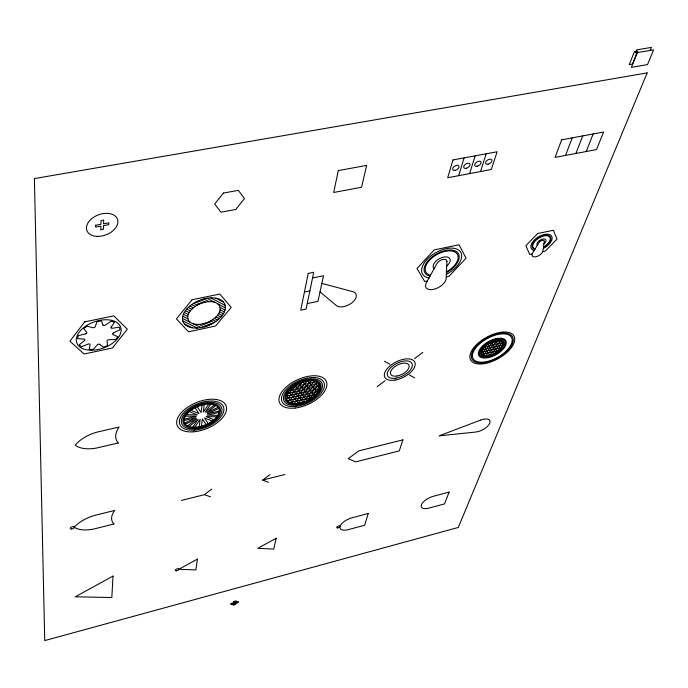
<?xml version="1.0" encoding="UTF-8"?>
<svg xmlns="http://www.w3.org/2000/svg" width="688" height="688" viewBox="0 0 688 688"><rect width="100%" height="100%" fill="white"/><g stroke="black" fill="none" stroke-linecap="round" stroke-linejoin="round"><path stroke-width="1.03" d="M199.228 426.698L200.174 419.405L194.73 427.222M202.023 405.094L201.051 412.585L197.293 406.737M201.412 426.19L202.367 418.897L206.047 424.565M204.25 404.578L203.261 412.069L208.817 404.088M233.301 603.978L233.533 602.8M458.698 175.664L464.09 157.887M469.629 173.6L475.159 155.841M480.508 171.536L486.175 153.794M565.527 155.445L572.201 137.858M575.908 153.476L582.71 135.906M586.236 151.523L593.159 133.971M637.346 52.58L631.395 67.355L647.503 64.603L653.6 49.863L635.471 52.864L636.667 49.871L651.45 47.412L650.22 50.396M111.155 327.153L114.457 322.328L111.189 321.176L105.29 325.14A1.548 0.929 -20 0 1 103.045 325.08M192.769 427.188L198.204 419.37L189.071 426.517M210.795 404.14L205.239 412.121L214.484 404.871M296.674 384.661L286.113 396.168L319.782 388.299M286.483 399.78L302.858 381.978L314.519 395.901M288.246 401.852L307.596 380.86M290.783 403.056L311.526 380.61M293.948 403.572L314.803 381.049M297.655 403.443A18.198 9.494 -24.8 0 0 319.619 384.747A18.198 9.494 -24.8 0 0 291.652 388.118A18.198 9.494 -24.8 0 0 297.655 403.443L317.435 382.175M302.161 402.514L319.301 384.102M307.828 400.304L319.954 387.31M482.555 349.177L487.56 344.206M481.626 353.348L493.975 341.102M483.088 355.128L497.949 340.414M485.633 355.834L500.847 340.792M489.159 355.55L502.722 342.177M494.182 353.787L503.031 345.075L500.735 340.758M84.426 340.569L79.24 344.826L81.382 346.778L88.262 344.06A1.531 0.903 -19.4 0 1 90.076 344.654L89.234 349.332L93.267 349.418L97.318 344.826A1.522 0.894 -19.7 0 1 99.691 344.318M187.626 425.941L196.759 418.777L185.287 424.178M215.912 405.481L206.675 412.714L218.165 407.305M181.391 500.434L204.388 494.681L211.698 489.134M377.144 386.69L385.117 380.705M414.606 358.577L422.767 352.445M268.466 482.262L262.687 480.078L270.049 474.565M113.443 332.958L119.97 329.741L119.359 327.118L112.282 328.279A1.539 0.92 -20.2 0 1 111.138 327.187M184.59 423.137L196.071 417.719L183.988 420.531M218.827 408.371L207.355 413.78L219.326 411.003M233.593 602.705L236.01 602.043M85.493 333.861L78.32 335.675L77.512 338.625L84.065 339.115A1.539 0.912 -19.3 0 1 84.469 340.543M262.687 480.078L284.849 474.522M287.128 400.803L316.532 393.932M289.682 402.652L312.877 397.217M296.072 403.572L305.412 401.379M484.352 346.872L502.919 342.564M287.145 393.398L319.92 385.796M482.236 349.728L503.074 344.886M184.143 419.173L196.235 416.36L185.39 416.12M219.128 412.353L207.165 415.139L217.804 415.389M481.497 352.265L501.844 347.526M286.079 398.593L318.699 390.99M482.245 354.432L499.161 350.484M300.579 382.795L310.082 380.602M292.959 387.069L316.48 381.642M488.635 343.501L500.649 340.723M289.287 390.414L318.957 383.551M427.368 280.928L424.668 281.504L416.997 268.501L434.214 249.899L459.042 244.782L466.077 258.215L448.92 276.344L446.237 276.911M532.168 253.906L529.726 254.431L525.838 245.702L537.698 233.507L553.401 230.256L557.013 239.166L545.197 251.154L542.763 251.662M307.235 303.606L317.976 301.327L323.506 275.733L312.55 278.004M304.414 292.082L309.867 290.938M186.388 414.658L197.241 414.907L189.32 411.622M216.789 416.825L206.159 416.584L213.873 419.8M321.855 283.387L353.357 291.832A11.541 6.45 -26.9 0 1 351.886 302.806A11.541 6.45 -26.9 0 1 336.14 305.395L320.023 291.832M204.388 494.681L210.545 496.822M212.205 421.099L204.474 417.9L208.12 423.584M191.006 410.289L198.935 413.583L195.16 407.743M184.427 323.971L192.279 327.806M182.44 318.449L190.344 322.337M193.311 323.79L201.059 327.608M182.741 320.875L197.353 328.038M182.716 316.291L187.953 318.879M199.116 324.392L204.207 326.903M183.352 314.304L187.798 316.514M184.272 312.455L188.288 314.459M205.643 323.102L209.522 325.028M202.702 323.902L206.993 326.035M185.407 310.709L189.166 312.593M208.215 322.113L211.835 323.919M186.74 309.05L190.344 310.864M210.502 320.978L213.959 322.715M188.245 307.484L191.771 309.256M212.549 319.731L215.929 321.434M189.922 305.997L193.414 307.76M214.389 318.372L217.735 320.066M191.763 304.586L195.28 306.375M216.023 316.91L219.395 318.621M193.775 303.262L197.37 305.094M217.442 315.336L220.891 317.091M195.96 302.023L199.701 303.941M218.638 313.633L222.233 315.474M198.333 300.88L202.324 302.935M219.549 311.793L223.385 313.762M200.93 299.856L205.325 302.127M220.083 309.746L224.34 311.939M203.786 298.97L208.971 301.654M219.997 307.373L225.036 309.978M207.011 298.265L214.802 302.324M217.735 303.847L225.38 307.828M210.795 297.87L225.182 305.386M215.92 298.179L223.643 302.23M384.463 361.243L389.941 364.262M409.446 375.012L414.649 377.875M99.717 344.335L103.527 347.234L107.595 345.436L107.018 341.093A1.522 0.894 -20 0 1 108.867 339.726L115.61 339.545L117.872 336.69L112.927 334.583A1.522 0.903 -20.2 0 1 113.4 332.983M286.26 395.566L293.294 403.521M288.375 391.532L298.678 403.288M291.334 388.393L303.27 402.162M294.748 385.813L307.398 400.511M298.575 383.68L311.131 398.429M307.45 380.868L317.469 392.822M312.902 380.688L319.636 388.832M481.91 350.407L484.954 355.756M484.619 346.606L489.589 355.464M487.981 343.914L493.606 354.053M491.714 341.919L497.243 351.981M495.859 340.637L500.486 349.212M103.028 325.046L101.446 320.857L97.042 321.769L95.176 326.697A1.548 0.929 -19.6 0 1 92.897 327.712L87.092 326.155L83.669 328.701L86.765 332.235A1.548 0.929 -19.4 0 1 85.544 333.843M434.119 268.681A9.391 5.134 -29.5 0 1 437.31 260.03A9.391 5.134 -29.5 0 1 448.817 257.613A9.391 5.134 -29.5 0 1 446.718 266.032M430.49 275.26A18.094 9.899 -29.5 0 1 431.686 258.181A18.094 9.899 -29.5 0 1 456.325 252.969A18.094 9.899 -29.5 0 1 446.46 271.88M430.017 276.129A19.324 10.569 -29.5 0 1 430.903 257.914A19.324 10.569 -29.5 0 1 457.374 252.307A19.324 10.569 -29.5 0 1 446.426 272.646M428.985 277.995A21.99 12.031 -29.5 0 1 429.2 257.329A21.99 12.031 -29.5 0 1 459.653 250.862A21.99 12.031 -29.5 0 1 446.357 274.306M534.198 250.423A11.928 6.235 -31.6 0 1 535.41 239.097A11.928 6.235 -31.6 0 1 551.355 235.735A11.928 6.235 -31.6 0 1 543.314 248.497M534.834 249.4A10.483 5.478 -31.6 0 1 536.253 239.424A10.483 5.478 -31.6 0 1 550.116 236.5A10.483 5.478 -31.6 0 1 543.434 247.585M535.118 248.927A9.83 5.134 -31.6 0 1 536.631 239.57A9.83 5.134 -31.6 0 1 549.557 236.844A9.83 5.134 -31.6 0 1 543.494 247.164M537.337 245.324A5.091 2.657 -31.6 0 1 539.418 240.602A5.091 2.657 -31.6 0 1 545.438 239.338A5.091 2.657 -31.6 0 1 543.924 243.939M95.684 225.243L95.632 227.083L100.895 226.103L100.783 229.818L103.372 229.336L103.492 225.621L108.73 224.649L108.799 222.817L103.553 223.789L103.664 220.04L101.067 220.521L100.955 224.262L95.684 225.243M446.916 261.526L446.168 278.468A11.318 6.115 -29.1 0 1 433.552 289.356A11.318 6.115 -29.1 0 1 426.405 282.682L436.897 263.624A5.753 3.148 -29.5 0 1 442.866 259.522A5.753 3.148 -29.5 0 1 446.916 261.526M113.004 576.071L111.826 597.537L75.319 596.788L113.004 576.071M544.26 241.462L543.004 250.802A6.166 3.208 -31.3 0 1 535.926 256.77A6.166 3.208 -31.3 0 1 532.624 252.995L539.031 242.554A3.105 1.625 -31.6 0 1 542.29 240.336A3.105 1.625 -31.6 0 1 544.26 241.462M197.43 559.112L195.856 569.905L178.854 569.268L197.43 559.112M231.108 603.471L230.884 604.649L238.22 602.611L238.452 601.432L231.108 603.471M233.825 601.527L233.103 605.216L235.52 604.546L236.242 600.856L233.825 601.527M308.215 273.411L300.742 310.185L306.108 309.041L313.737 272.276L308.215 273.411M338.281 170.598L333.68 192.485L361.578 187.248L366.618 165.412L338.281 170.598M276.18 538.274L273.721 549.119L257.785 548.293L276.18 538.274M452.962 159.951L447.699 177.745L491.327 169.489L497.123 151.764L452.962 159.951M368.304 513.48L364.58 525.271L347.414 529.855A11.369 4.997 -24.5 0 1 340.061 526.389A11.369 4.997 -24.5 0 1 350.949 518.073L368.304 513.48M402.893 439.864L399.289 450.889L355.644 461.872L348.214 458.655L358.818 450.855L402.893 439.864M561.649 139.81L555.087 157.414L596.522 149.571L603.557 132.044L561.649 139.81M449.135 492.101L444.508 503.926L427.979 508.346A11.171 4.807 -26 0 1 421.426 504.768A11.171 4.807 -26 0 1 432.425 496.521L449.135 492.101M634.431 51.643L629.236 64.62L632.478 64.07L637.707 51.093L634.431 51.643M647.176 72.885L458.285 527.455L44.746 640.588L34.4 178.588L647.176 72.885M84.71 321.855L69.918 341.205L84.117 354.019L112.436 347.99L127.349 329.174L113.83 315.861L84.71 321.855M223.385 193.07L214.716 204.095L221.003 212.214L235.76 209.453L244.438 198.591L238.358 190.335L223.385 193.07M192.029 299.762L176.429 318.888L188.538 331.788L215.576 326.026L231.228 307.416L219.799 294.043L192.029 299.762M480.327 420.187L439.073 435.891L475.649 432.047A10.69 4.868 -27.6 0 0 489.753 423.163A10.69 4.868 -27.6 0 0 480.327 420.187M113.959 523.955L94.17 528.943A26.385 13.038 -19.4 0 1 74.278 527.266A26.024 12.668 -19.4 0 1 94.609 515.432L114.672 510.436A30.917 15.145 -20.5 0 0 113.95 523.955M118.25 442.969L96.784 447.991A28.586 15.446 -19.6 0 1 75.216 445.162A28.165 14.964 -19.5 0 1 97.3 432.064L119.093 427.033A33.454 17.879 -20.8 0 0 118.241 442.969M71.492 528.96A2.107 1.032 -18.9 0 0 74.261 527.12A2.107 1.032 -18.9 0 0 71.019 527.24A2.107 1.032 -18.9 0 0 71.492 528.96M176.412 570.773A1.892 0.851 -21.1 0 0 178.837 569.079A1.892 0.851 -21.1 0 0 175.956 569.372A1.892 0.851 -21.1 0 0 176.412 570.773M337.851 527.868A1.806 0.8 -24.3 0 0 340.044 526.122A1.806 0.8 -24.3 0 0 337.292 526.604A1.806 0.8 -24.3 0 0 337.851 527.868M96.913 236.362A16.314 10.698 -20.5 0 0 117.648 219.739A16.314 10.698 -20.5 0 0 91.96 218.474A16.314 10.698 -20.5 0 0 96.913 236.362M193.44 431.815A26.35 14.009 -22.2 0 0 226.12 405.903A26.35 14.009 -22.2 0 0 185.253 408.964A26.35 14.009 -22.2 0 0 193.44 431.815M195.951 427.162A18.662 9.916 -22.2 0 0 219.008 408.775A18.662 9.916 -22.2 0 0 190.017 411.028A18.662 9.916 -22.2 0 0 195.951 427.162M195.573 427.867A19.832 10.535 -22.2 0 0 220.083 408.337A19.832 10.535 -22.2 0 0 189.295 410.719A19.832 10.535 -22.2 0 0 195.573 427.867M195.039 428.873A21.483 11.421 -22.2 0 0 221.613 407.717A21.483 11.421 -22.2 0 0 188.271 410.28A21.483 11.421 -22.2 0 0 195.039 428.873M194.369 430.112A23.53 12.504 -22.2 0 0 223.505 406.961A23.53 12.504 -22.2 0 0 186.998 409.73A23.53 12.504 -22.2 0 0 194.369 430.112M295.324 408.027A25.697 13.399 -24.8 0 0 326.447 381.685A25.697 13.399 -24.8 0 0 287.025 386.312A25.697 13.399 -24.8 0 0 295.324 408.027M297.285 404.183A19.41 10.122 -24.8 0 0 320.72 384.257A19.41 10.122 -24.8 0 0 290.904 387.826A19.41 10.122 -24.8 0 0 297.285 404.183M296.82 405.112A20.924 10.913 -24.8 0 0 322.104 383.629A20.924 10.913 -24.8 0 0 289.966 387.464A20.924 10.913 -24.8 0 0 296.82 405.112M296.167 406.393A23.014 11.997 -24.8 0 0 324.005 382.777A23.014 11.997 -24.8 0 0 288.685 386.966A23.014 11.997 -24.8 0 0 296.167 406.393M395.118 380.086A16.787 8.514 -27 0 0 414.855 362.266A16.787 8.514 -27 0 0 389.339 366.48A16.787 8.514 -27 0 0 395.118 380.086M396.993 376.018A10.191 5.169 -27 0 0 408.939 365.182A10.191 5.169 -27 0 0 393.424 367.788A10.191 5.169 -27 0 0 396.993 376.018M396.013 378.159A13.665 6.932 -27 0 0 412.052 363.651A13.665 6.932 -27 0 0 391.274 367.108A13.665 6.932 -27 0 0 396.013 378.159M485.711 363.376A24.785 12.152 -28.9 0 0 514.211 336.432A24.785 12.152 -28.9 0 0 476.99 344.172A24.785 12.152 -28.9 0 0 485.711 363.376M489.228 355.533A11.954 5.857 -28.9 0 0 502.885 342.512A11.954 5.857 -28.9 0 0 484.885 346.339A11.954 5.857 -28.9 0 0 489.228 355.533M488.901 356.272A13.167 6.45 -28.9 0 0 503.951 341.945A13.167 6.45 -28.9 0 0 484.137 346.15A13.167 6.45 -28.9 0 0 488.901 356.272M488.575 357.029A14.405 7.061 -28.9 0 0 505.044 341.36A14.405 7.061 -28.9 0 0 483.372 345.944A14.405 7.061 -28.9 0 0 488.575 357.029M488.308 357.622A15.36 7.525 -28.9 0 0 505.886 340.904A15.36 7.525 -28.9 0 0 482.778 345.789A15.36 7.525 -28.9 0 0 488.308 357.622M486.502 361.647A21.947 10.759 -28.9 0 0 511.7 337.782A21.947 10.759 -28.9 0 0 478.728 344.671A21.947 10.759 -28.9 0 0 486.502 361.647M486.175 362.37A23.134 11.335 -28.9 0 0 512.758 337.215A23.134 11.335 -28.9 0 0 477.997 344.464A23.134 11.335 -28.9 0 0 486.175 362.37M91.169 350.226A23.323 13.863 -19.8 0 0 120.787 327.497A23.323 13.863 -19.8 0 0 84.177 327.247A23.323 13.863 -19.8 0 0 91.169 350.226M196.906 328.056A22.644 13.304 -23.1 0 0 225.002 304.758A22.644 13.304 -23.1 0 0 189.836 306.065A22.644 13.304 -23.1 0 0 196.906 328.056M198.72 324.409A17.08 10.028 -23.1 0 0 219.842 306.814A17.08 10.028 -23.1 0 0 193.294 307.863A17.08 10.028 -23.1 0 0 198.72 324.409M455.241 170.34A3.543 2.081 -31.9 0 0 458.879 166.023A3.543 2.081 -31.9 0 0 453.435 167.236A3.543 2.081 -31.9 0 0 455.241 170.34M466.258 168.276A3.543 2.064 -32.1 0 0 469.904 163.968A3.543 2.064 -32.1 0 0 464.486 165.163A3.543 2.064 -32.1 0 0 466.258 168.276M477.205 166.212A3.535 2.047 -32.4 0 0 480.878 161.912A3.535 2.047 -32.4 0 0 475.485 163.108A3.535 2.047 -32.4 0 0 477.205 166.212M488.102 164.165A3.535 2.038 -32.6 0 0 491.791 159.874A3.535 2.038 -32.6 0 0 486.416 161.061A3.535 2.038 -32.6 0 0 488.102 164.165"/></g></svg>
